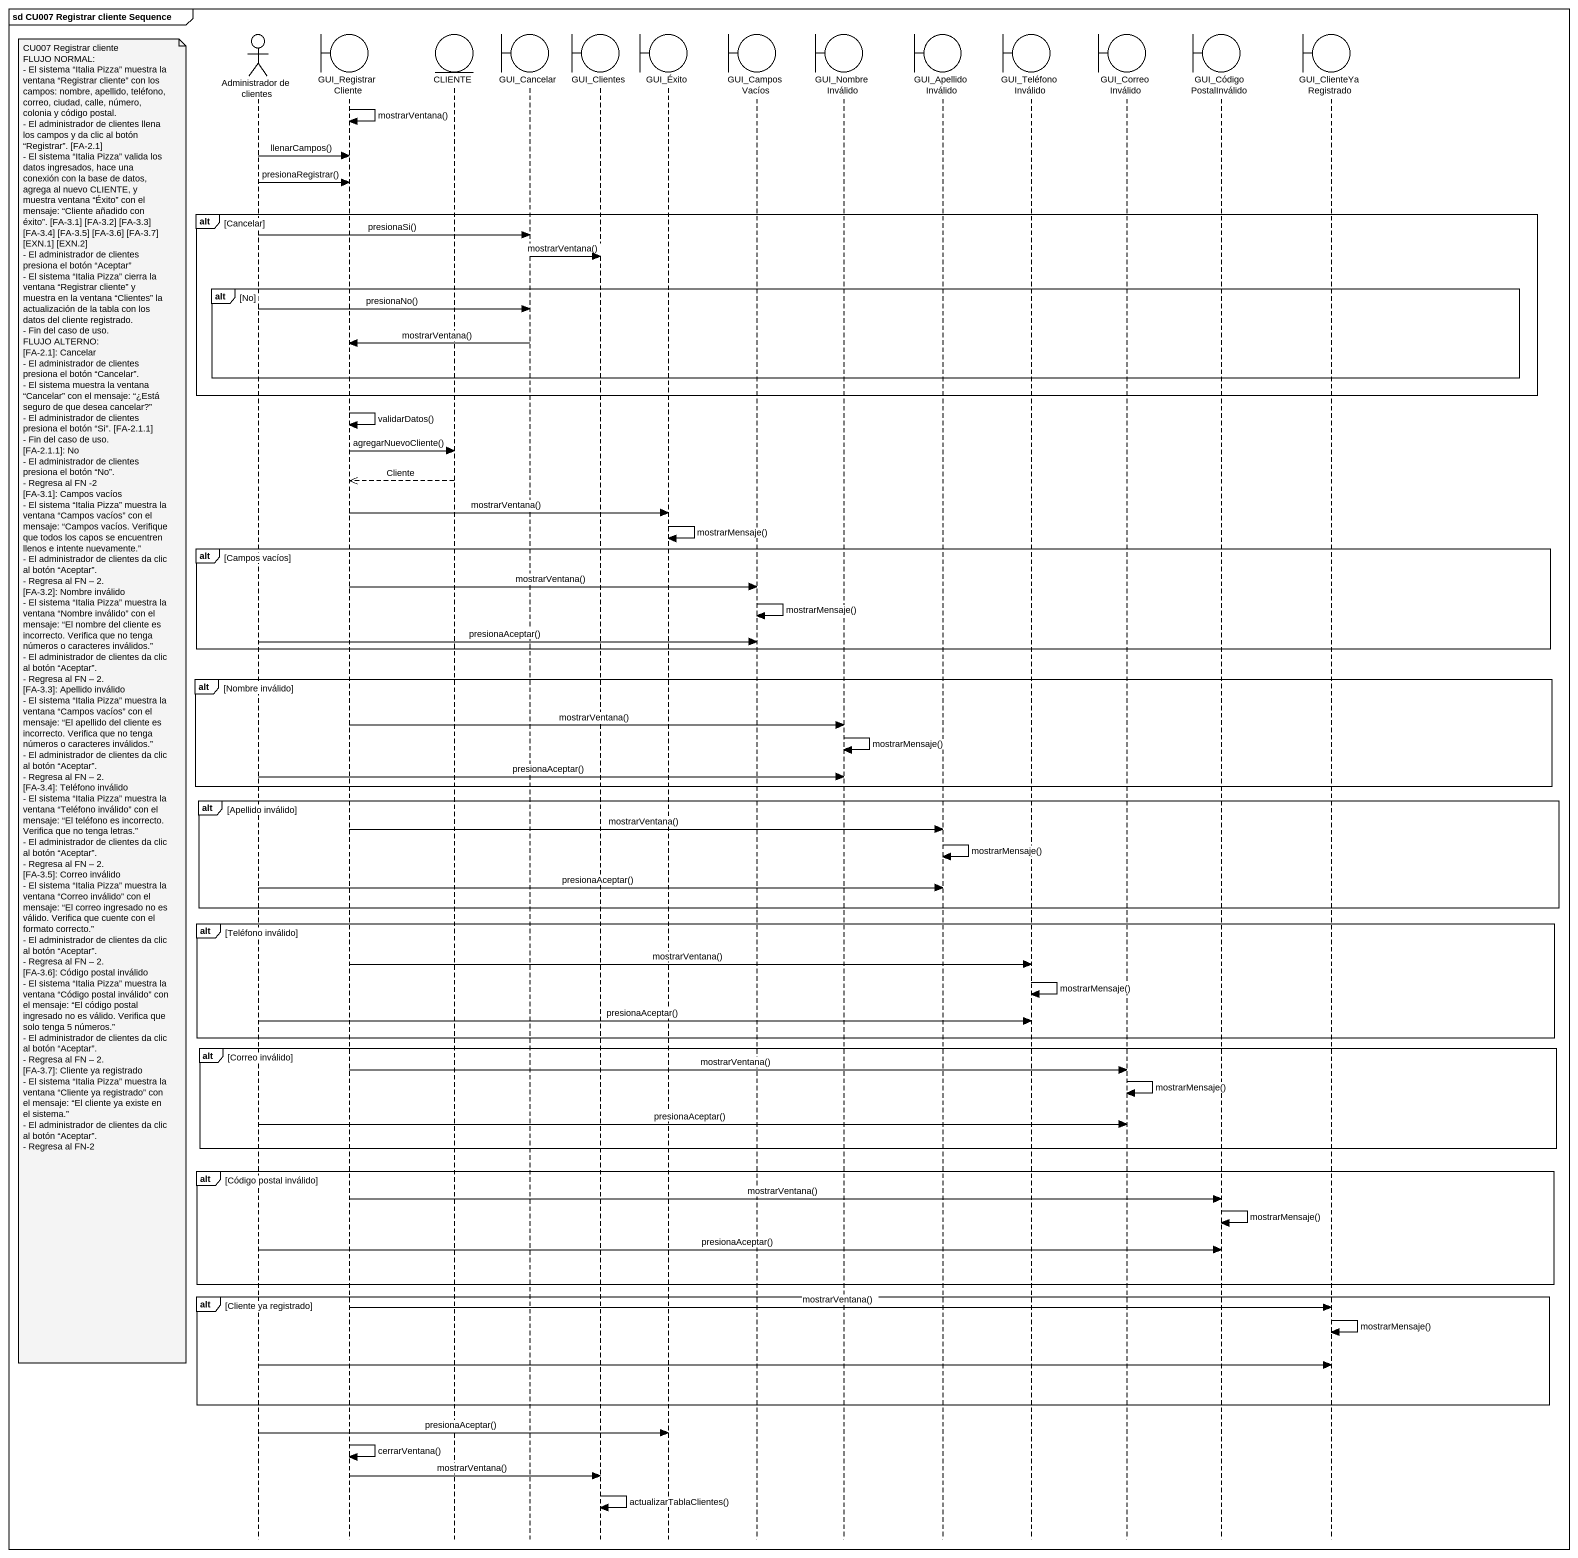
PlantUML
@startuml
mainframe sd CU007 Registrar cliente Sequence
hide footbox
actor "Administrador de clientes" as Administrador_de_clientes
boundary GUI_RegistrarCliente
entity CLIENTE
boundary GUI_Cancelar
boundary GUI_Clientes
boundary GUI_Éxito
boundary GUI_CamposVacíos
boundary GUI_NombreInválido
boundary GUI_ApellidoInválido
boundary GUI_TeléfonoInválido
boundary GUI_CorreoInválido
boundary GUI_CódigoPostalInválido
boundary GUI_ClienteYaRegistrado

GUI_RegistrarCliente -> GUI_RegistrarCliente : mostrarVentana()
Administrador_de_clientes -> GUI_RegistrarCliente : llenarCampos()
Administrador_de_clientes -> GUI_RegistrarCliente : presionaRegistrar()
alt Cancelar
  Administrador_de_clientes -> GUI_Cancelar : presionaSi()
  GUI_Cancelar -> GUI_Clientes : mostrarVentana()
  alt No
    Administrador_de_clientes -> GUI_Cancelar : presionaNo()
    GUI_Cancelar -> GUI_RegistrarCliente : mostrarVentana()
  end
end
GUI_RegistrarCliente -> GUI_RegistrarCliente : validarDatos()
GUI_RegistrarCliente -> CLIENTE : agregarNuevoCliente()
CLIENTE -->> GUI_RegistrarCliente : Cliente
GUI_RegistrarCliente -> GUI_Éxito : mostrarVentana()
GUI_Éxito -> GUI_Éxito : mostrarMensaje()
alt Campos vacíos
  GUI_RegistrarCliente -> GUI_CamposVacíos : mostrarVentana()
  GUI_CamposVacíos -> GUI_CamposVacíos : mostrarMensaje()
  Administrador_de_clientes -> GUI_CamposVacíos : presionaAceptar()
end
alt Nombre inválido
  note left of Administrador_de_clientes
    CU007 Registrar cliente
    FLUJO NORMAL:
    - El sistema “Italia Pizza” muestra la ventana “Registrar cliente” con los campos: nombre, apellido, teléfono, correo, ciudad, calle, número, colonia y código postal.
    - El administrador de clientes llena los campos y da clic al botón “Registrar”. [FA-2.1]
    - El sistema “Italia Pizza” valida los datos ingresados, hace una conexión con la base de datos, agrega al nuevo CLIENTE, y muestra ventana “Éxito” con el mensaje: “Cliente añadido con éxito”. [FA-3.1] [FA-3.2] [FA-3.3] [FA-3.4] [FA-3.5] [FA-3.6] [FA-3.7] [EXN.1] [EXN.2]
    - El administrador de clientes presiona el botón “Aceptar”
    - El sistema “Italia Pizza” cierra la ventana “Registrar cliente” y muestra en la ventana “Clientes” la actualización de la tabla con los datos del cliente registrado.
    - Fin del caso de uso.
    FLUJO ALTERNO:
    [FA-2.1]: Cancelar
    - El administrador de clientes presiona el botón “Cancelar”.
    - El sistema muestra la ventana “Cancelar” con el mensaje: “¿Está seguro de que desea cancelar?”
    - El administrador de clientes presiona el botón “Si”. [FA-2.1.1]
    - Fin del caso de uso.
    [FA-2.1.1]: No
    - El administrador de clientes presiona el botón “No”.
    - Regresa al FN -2
    [FA-3.1]: Campos vacíos
    - El sistema “Italia Pizza” muestra la ventana “Campos vacíos” con el mensaje: “Campos vacíos. Verifique que todos los capos se encuentren llenos e intente nuevamente.”
    - El administrador de clientes da clic al botón “Aceptar”.
    - Regresa al FN – 2.
    [FA-3.2]: Nombre inválido
    - El sistema “Italia Pizza” muestra la ventana “Nombre inválido” con el mensaje: “El nombre del cliente es incorrecto. Verifica que no tenga números o caracteres inválidos.”
    - El administrador de clientes da clic al botón “Aceptar”.
    - Regresa al FN – 2.
    [FA-3.3]: Apellido inválido
    - El sistema “Italia Pizza” muestra la ventana “Campos vacíos” con el mensaje: “El apellido del cliente es incorrecto. Verifica que no tenga números o caracteres inválidos.”
    - El administrador de clientes da clic al botón “Aceptar”.
    - Regresa al FN – 2.
    [FA-3.4]: Teléfono inválido
    - El sistema “Italia Pizza” muestra la ventana “Teléfono inválido” con el mensaje: “El teléfono es incorrecto. Verifica que no tenga letras.”
    - El administrador de clientes da clic al botón “Aceptar”.
    - Regresa al FN – 2.
    [FA-3.5]: Correo inválido
    - El sistema “Italia Pizza” muestra la ventana “Correo inválido” con el mensaje: “El correo ingresado no es válido. Verifica que cuente con el formato correcto.”
    - El administrador de clientes da clic al botón “Aceptar”.
    - Regresa al FN – 2.
    [FA-3.6]: Código postal inválido
    - El sistema “Italia Pizza” muestra la ventana “Código postal inválido” con el mensaje: “El código postal ingresado no es válido. Verifica que solo tenga 5 números.”
    - El administrador de clientes da clic al botón “Aceptar”.
    - Regresa al FN – 2.
    [FA-3.7]: Cliente ya registrado
    - El sistema “Italia Pizza” muestra la ventana “Cliente ya registrado” con el mensaje: “El cliente ya existe en el sistema.”
    - El administrador de clientes da clic al botón “Aceptar”.
    - Regresa al FN-2
  end note
  GUI_RegistrarCliente -> GUI_NombreInválido : mostrarVentana()
  GUI_NombreInválido -> GUI_NombreInválido : mostrarMensaje()
  Administrador_de_clientes -> GUI_NombreInválido : presionaAceptar()
end
alt Apellido inválido
  GUI_RegistrarCliente -> GUI_ApellidoInválido : mostrarVentana()
  GUI_ApellidoInválido -> GUI_ApellidoInválido : mostrarMensaje()
  Administrador_de_clientes -> GUI_ApellidoInválido : presionaAceptar()
end
alt Teléfono inválido
  GUI_RegistrarCliente -> GUI_TeléfonoInválido : mostrarVentana()
  GUI_TeléfonoInválido -> GUI_TeléfonoInválido : mostrarMensaje()
  Administrador_de_clientes -> GUI_TeléfonoInválido : presionaAceptar()
end
alt Correo inválido
  GUI_RegistrarCliente -> GUI_CorreoInválido : mostrarVentana()
  GUI_CorreoInválido -> GUI_CorreoInválido : mostrarMensaje()
  Administrador_de_clientes -> GUI_CorreoInválido : presionaAceptar()
end
alt Código postal inválido
  GUI_RegistrarCliente -> GUI_CódigoPostalInválido : mostrarVentana()
  GUI_CódigoPostalInválido -> GUI_CódigoPostalInválido : mostrarMensaje()
  Administrador_de_clientes -> GUI_CódigoPostalInválido : presionaAceptar()
end
alt Cliente ya registrado
  GUI_RegistrarCliente -> GUI_ClienteYaRegistrado : mostrarVentana()
  GUI_ClienteYaRegistrado -> GUI_ClienteYaRegistrado : mostrarMensaje()
  Administrador_de_clientes -> GUI_ClienteYaRegistrado
end
Administrador_de_clientes -> GUI_Éxito : presionaAceptar()
GUI_RegistrarCliente -> GUI_RegistrarCliente : cerrarVentana()
GUI_RegistrarCliente -> GUI_Clientes : mostrarVentana()
GUI_Clientes -> GUI_Clientes : actualizarTablaClientes()
@enduml
